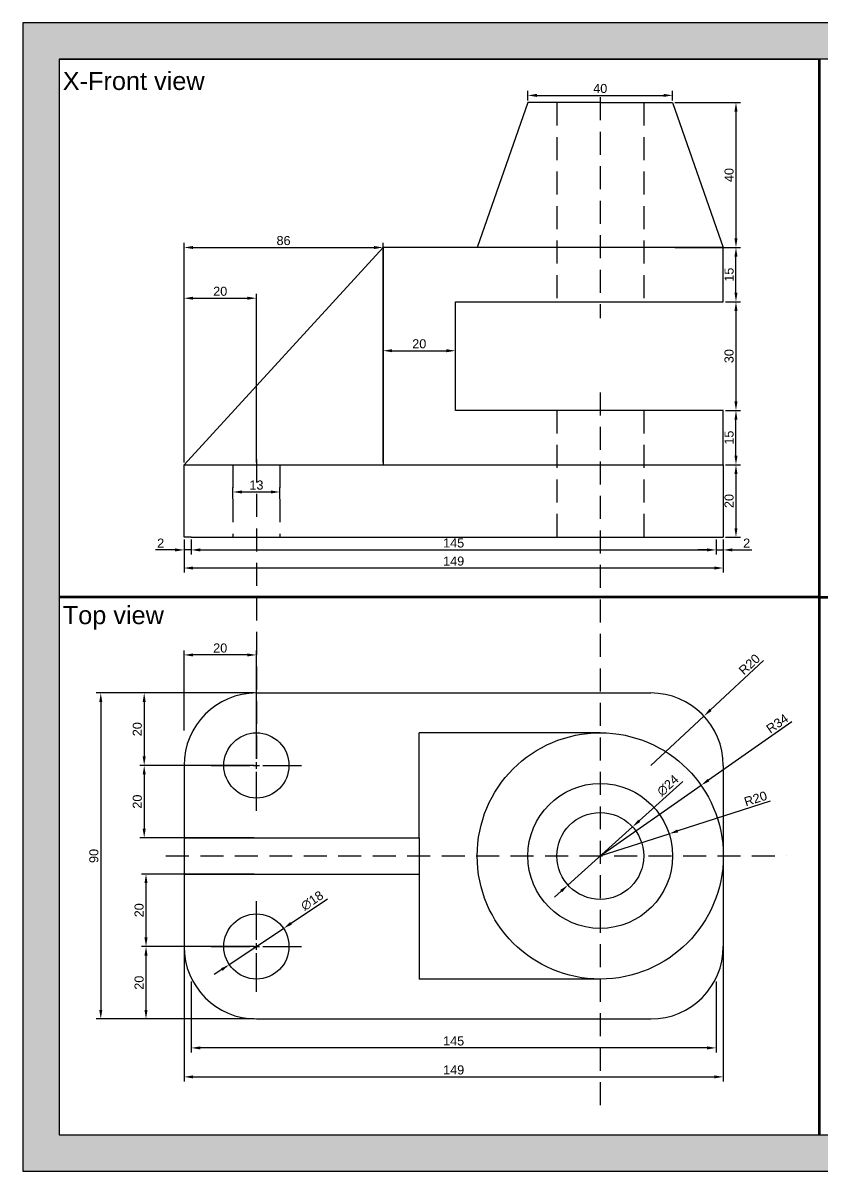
# Model space of a CAD drawing. Header units: millimetres. Extents: x -10 to 430, y -10 to 307.
# Drawn here: x -10 to 210.5, y -10 to 307 of the extents above; entities that cross this region are included whole.
import ezdxf

# ---------------------------------------------------------------- set-up
doc = ezdxf.new("R2010")
doc.units = ezdxf.units.MM
doc.linetypes.add('CENTER2', pattern=[28.575, 19.05, -3.175, 3.175, -3.175])
doc.linetypes.add('DASHED2', pattern=[9.525, 6.35, -3.175])
doc.styles.get("Standard").update_dxf_attribs({"font": 'arial.ttf'})
doc.dimstyles.new('ISO-25', dxfattribs={"dimtxt": 2.5, "dimasz": 2.5, "dimexe": 1.25, "dimexo": 0.625, "dimtad": 1, "dimtxsty": 'Standard', "dimcen": 2.5, "dimadec": 0, "dimazin": 0, "dimtfac": 1, "dimtmove": 0, "dimatfit": 3, "dimfxl": 1, "dimarcsym": 0})

# ---------------------------------------------------------------- blocks, each defined once
blk = doc.blocks.new('a3')
for points in [[(-10, -10), (430, -10), (430, 307), (-10, 307)], [(0, 0), (420, 0), (420, 297), (0, 297)]]:
    blk.add_lwpolyline(points, close=True)
blk = doc.blocks.new('*D26')
at = {"color": 0, "lineweight": -2, "transparency": 16777216}
for p, q in [((36.5, 164.38), (36.5, 160.25)), ((181.5, 164.38), (181.5, 160.25)), ((39, 161.5), (179, 161.5))]:
    blk.add_line(p, q, dxfattribs=at)
at = {"color": 0, "transparency": 16777216}
for points in [[(39, 161.92), (39, 161.08), (36.5, 161.5)], [(179, 161.92), (179, 161.08), (181.5, 161.5)]]:
    blk.add_solid(points, dxfattribs=at)
at = {"layer": 'Defpoints', "color": 0, "transparency": 16777216}
for p in [(36.5, 165), (181.5, 165), (181.5, 161.5)]:
    blk.add_point(p, dxfattribs=at)
at = {"color": 0, "transparency": 16777216, "insert": (109, 163.4), "char_height": 2.5, "attachment_point": 5}
blk.add_mtext('145', dxfattribs=at)
blk = doc.blocks.new('*D27')
at = {"color": 0, "lineweight": -2, "transparency": 16777216}
for p, q in [((34.5, 164.38), (34.5, 160.25)), ((36.5, 164.38), (36.5, 160.25)), ((32, 161.5), (26.59, 161.5)), ((36.5, 161.5), (34.5, 161.5)), ((39, 161.5), (41.5, 161.5))]:
    blk.add_line(p, q, dxfattribs=at)
at = {"color": 0, "transparency": 16777216}
for points in [[(32, 161.92), (32, 161.08), (34.5, 161.5)], [(39, 161.92), (39, 161.08), (36.5, 161.5)]]:
    blk.add_solid(points, dxfattribs=at)
at = {"layer": 'Defpoints', "color": 0, "transparency": 16777216}
for p in [(34.5, 165), (36.5, 165), (34.5, 161.5)]:
    blk.add_point(p, dxfattribs=at)
at = {"color": 0, "transparency": 16777216, "insert": (28.05, 163.38), "char_height": 2.5, "attachment_point": 5}
blk.add_mtext('2', dxfattribs=at)
blk = doc.blocks.new('*D28')
at = {"color": 0, "lineweight": -2, "transparency": 16777216}
for p, q in [((181.5, 164.38), (181.5, 160.25)), ((183.5, 164.38), (183.5, 160.25)), ((179, 161.5), (176.5, 161.5)), ((181.5, 161.5), (183.5, 161.5)), ((186, 161.5), (191.41, 161.5))]:
    blk.add_line(p, q, dxfattribs=at)
at = {"color": 0, "transparency": 16777216}
for points in [[(179, 161.92), (179, 161.08), (181.5, 161.5)], [(186, 161.92), (186, 161.08), (183.5, 161.5)]]:
    blk.add_solid(points, dxfattribs=at)
at = {"layer": 'Defpoints', "color": 0, "transparency": 16777216}
for p in [(181.5, 165), (183.5, 165), (183.5, 161.5)]:
    blk.add_point(p, dxfattribs=at)
at = {"color": 0, "transparency": 16777216, "insert": (189.95, 163.38), "char_height": 2.5, "attachment_point": 5}
blk.add_mtext('2', dxfattribs=at)
blk = doc.blocks.new('*D29')
at = {"color": 0, "lineweight": -2, "transparency": 16777216}
for p, q in [((34.5, 164.38), (34.5, 155.25)), ((183.5, 164.38), (183.5, 155.25)), ((181, 156.5), (37, 156.5))]:
    blk.add_line(p, q, dxfattribs=at)
at = {"color": 0, "transparency": 16777216}
for points in [[(37, 156.92), (37, 156.08), (34.5, 156.5)], [(181, 156.92), (181, 156.08), (183.5, 156.5)]]:
    blk.add_solid(points, dxfattribs=at)
at = {"layer": 'Defpoints', "color": 0, "transparency": 16777216}
for p in [(34.5, 165), (183.5, 165), (34.5, 156.5)]:
    blk.add_point(p, dxfattribs=at)
at = {"color": 0, "transparency": 16777216, "insert": (109, 158.4), "char_height": 2.5, "attachment_point": 5}
blk.add_mtext('149', dxfattribs=at)
blk = doc.blocks.new('*D30')
at = {"color": 0, "lineweight": -2, "transparency": 16777216}
for p, q in [((184.13, 185), (188.25, 185)), ((187, 182.5), (187, 167.5)), ((184.13, 165), (188.25, 165))]:
    blk.add_line(p, q, dxfattribs=at)
at = {"color": 0, "transparency": 16777216}
for points in [[(186.58, 182.5), (187.42, 182.5), (187, 185)], [(186.58, 167.5), (187.42, 167.5), (187, 165)]]:
    blk.add_solid(points, dxfattribs=at)
at = {"layer": 'Defpoints', "color": 0, "transparency": 16777216}
for p in [(183.5, 185), (183.5, 165), (187, 165)]:
    blk.add_point(p, dxfattribs=at)
at = {"color": 0, "transparency": 16777216, "insert": (185.1, 175), "char_height": 2.5, "attachment_point": 5, "rotation": 90}
blk.add_mtext('20', dxfattribs=at)
blk = doc.blocks.new('*D32')
at = {"color": 0, "lineweight": -2, "transparency": 16777216}
for p, q in [((89.5, 212.62), (89.5, 217.75)), ((92, 216.5), (107, 216.5)), ((109.5, 212.62), (109.5, 217.75))]:
    blk.add_line(p, q, dxfattribs=at)
at = {"color": 0, "transparency": 16777216}
for points in [[(92, 216.92), (92, 216.08), (89.5, 216.5)], [(107, 216.92), (107, 216.08), (109.5, 216.5)]]:
    blk.add_solid(points, dxfattribs=at)
at = {"layer": 'Defpoints', "color": 0, "transparency": 16777216}
for p in [(109.5, 216.5), (89.5, 212), (109.5, 212)]:
    blk.add_point(p, dxfattribs=at)
at = {"color": 0, "transparency": 16777216, "insert": (99.5, 218.4), "char_height": 2.5, "attachment_point": 5}
blk.add_mtext('20', dxfattribs=at)
blk = doc.blocks.new('*D33')
at = {"color": 0, "lineweight": -2, "transparency": 16777216}
for p, q in [((34.5, 185.62), (34.5, 246.25)), ((37, 245), (87, 245)), ((89.5, 185.62), (89.5, 246.25))]:
    blk.add_line(p, q, dxfattribs=at)
at = {"color": 0, "transparency": 16777216}
for points in [[(37, 245.42), (37, 244.58), (34.5, 245)], [(87, 245.42), (87, 244.58), (89.5, 245)]]:
    blk.add_solid(points, dxfattribs=at)
at = {"layer": 'Defpoints', "color": 0, "transparency": 16777216}
for p in [(89.5, 245), (34.5, 185), (89.5, 185)]:
    blk.add_point(p, dxfattribs=at)
at = {"color": 0, "transparency": 16777216, "insert": (62, 246.9), "char_height": 2.5, "attachment_point": 5}
blk.add_mtext('86', dxfattribs=at)
blk = doc.blocks.new('*D34')
at = {"color": 0, "lineweight": -2, "transparency": 16777216}
for p, q in [((129.5, 285.62), (129.5, 288.25)), ((132, 287), (167, 287)), ((169.5, 285.62), (169.5, 288.25))]:
    blk.add_line(p, q, dxfattribs=at)
at = {"color": 0, "transparency": 16777216}
for points in [[(132, 287.42), (132, 286.58), (129.5, 287)], [(167, 287.42), (167, 286.58), (169.5, 287)]]:
    blk.add_solid(points, dxfattribs=at)
at = {"layer": 'Defpoints', "color": 0, "transparency": 16777216}
for p in [(169.5, 287), (129.5, 285), (169.5, 285)]:
    blk.add_point(p, dxfattribs=at)
at = {"color": 0, "transparency": 16777216, "insert": (149.5, 288.9), "char_height": 2.5, "attachment_point": 5}
blk.add_mtext('40', dxfattribs=at)
blk = doc.blocks.new('*D35')
at = {"color": 0, "lineweight": -2, "transparency": 16777216}
for p, q in [((170.13, 285), (188.25, 285)), ((187, 282.5), (187, 247.5)), ((170.13, 245), (188.25, 245))]:
    blk.add_line(p, q, dxfattribs=at)
at = {"color": 0, "transparency": 16777216}
for points in [[(186.58, 282.5), (187.42, 282.5), (187, 285)], [(186.58, 247.5), (187.42, 247.5), (187, 245)]]:
    blk.add_solid(points, dxfattribs=at)
at = {"layer": 'Defpoints', "color": 0, "transparency": 16777216}
for p in [(169.5, 285), (169.5, 245), (187, 245)]:
    blk.add_point(p, dxfattribs=at)
at = {"color": 0, "transparency": 16777216, "insert": (185.1, 265), "char_height": 2.5, "attachment_point": 5, "rotation": 90}
blk.add_mtext('40', dxfattribs=at)
blk = doc.blocks.new('*D36')
at = {"color": 0, "lineweight": -2, "transparency": 16777216}
for p, q in [((184.13, 245), (188.25, 245)), ((187, 232.5), (187, 242.5)), ((184.13, 230), (188.25, 230))]:
    blk.add_line(p, q, dxfattribs=at)
at = {"color": 0, "transparency": 16777216}
for points in [[(186.58, 242.5), (187.42, 242.5), (187, 245)], [(186.58, 232.5), (187.42, 232.5), (187, 230)]]:
    blk.add_solid(points, dxfattribs=at)
at = {"layer": 'Defpoints', "color": 0, "transparency": 16777216}
for p in [(183.5, 245), (187, 245), (183.5, 230)]:
    blk.add_point(p, dxfattribs=at)
at = {"color": 0, "transparency": 16777216, "insert": (185.1, 237.5), "char_height": 2.5, "attachment_point": 5, "rotation": 90}
blk.add_mtext('15', dxfattribs=at)
blk = doc.blocks.new('*D37')
at = {"color": 0, "lineweight": -2, "transparency": 16777216}
for p, q in [((184.13, 230), (188.25, 230)), ((187, 227.5), (187, 202.5)), ((184.13, 200), (188.25, 200))]:
    blk.add_line(p, q, dxfattribs=at)
at = {"color": 0, "transparency": 16777216}
for points in [[(186.58, 227.5), (187.42, 227.5), (187, 230)], [(186.58, 202.5), (187.42, 202.5), (187, 200)]]:
    blk.add_solid(points, dxfattribs=at)
at = {"layer": 'Defpoints', "color": 0, "transparency": 16777216}
for p in [(183.5, 230), (183.5, 200), (187, 200)]:
    blk.add_point(p, dxfattribs=at)
at = {"color": 0, "transparency": 16777216, "insert": (185.1, 215), "char_height": 2.5, "attachment_point": 5, "rotation": 90}
blk.add_mtext('30', dxfattribs=at)
blk = doc.blocks.new('*D38')
at = {"color": 0, "lineweight": -2, "transparency": 16777216}
for p, q in [((184.13, 200), (188.25, 200)), ((187, 187.5), (187, 197.5)), ((184.13, 185), (188.25, 185))]:
    blk.add_line(p, q, dxfattribs=at)
at = {"color": 0, "transparency": 16777216}
for points in [[(186.58, 197.5), (187.42, 197.5), (187, 200)], [(186.58, 187.5), (187.42, 187.5), (187, 185)]]:
    blk.add_solid(points, dxfattribs=at)
at = {"layer": 'Defpoints', "color": 0, "transparency": 16777216}
for p in [(183.5, 200), (187, 200), (183.5, 185)]:
    blk.add_point(p, dxfattribs=at)
at = {"color": 0, "transparency": 16777216, "insert": (185.1, 192.5), "char_height": 2.5, "attachment_point": 5, "rotation": 90}
blk.add_mtext('15', dxfattribs=at)
blk = doc.blocks.new('*D39')
at = {"color": 0, "lineweight": -2, "transparency": 16777216}
for p, q in [((34.5, 185.62), (34.5, 232.25)), ((54.5, 185.62), (54.5, 232.25)), ((37, 231), (52, 231))]:
    blk.add_line(p, q, dxfattribs=at)
at = {"color": 0, "transparency": 16777216}
for points in [[(37, 231.42), (37, 230.58), (34.5, 231)], [(52, 231.42), (52, 230.58), (54.5, 231)]]:
    blk.add_solid(points, dxfattribs=at)
at = {"layer": 'Defpoints', "color": 0, "transparency": 16777216}
for p in [(54.5, 231), (34.5, 185), (54.5, 185)]:
    blk.add_point(p, dxfattribs=at)
at = {"color": 0, "transparency": 16777216, "insert": (44.5, 232.9), "char_height": 2.5, "attachment_point": 5}
blk.add_mtext('20', dxfattribs=at)
blk = doc.blocks.new('*D40')
at = {"color": 0, "lineweight": -2, "transparency": 16777216}
for p, q in [((48, 175.62), (48, 178.75)), ((61, 175.62), (61, 178.75)), ((50.5, 177.5), (58.5, 177.5))]:
    blk.add_line(p, q, dxfattribs=at)
at = {"color": 0, "transparency": 16777216}
for points in [[(50.5, 177.92), (50.5, 177.08), (48, 177.5)], [(58.5, 177.92), (58.5, 177.08), (61, 177.5)]]:
    blk.add_solid(points, dxfattribs=at)
at = {"layer": 'Defpoints', "color": 0, "transparency": 16777216}
for p in [(48, 175), (61, 177.5), (61, 175)]:
    blk.add_point(p, dxfattribs=at)
at = {"color": 0, "transparency": 16777216, "insert": (54.5, 179.4), "char_height": 2.5, "attachment_point": 5}
blk.add_mtext('13', dxfattribs=at)
blk = doc.blocks.new('*D58')
at = {"color": 0, "lineweight": -2, "transparency": 16777216}
for p, q in [((34.5, 53.38), (34.5, 14.75)), ((183.5, 53.38), (183.5, 14.75)), ((37, 16), (181, 16))]:
    blk.add_line(p, q, dxfattribs=at)
at = {"color": 0, "transparency": 16777216}
for points in [[(37, 16.42), (37, 15.58), (34.5, 16)], [(181, 16.42), (181, 15.58), (183.5, 16)]]:
    blk.add_solid(points, dxfattribs=at)
at = {"layer": 'Defpoints', "color": 0, "transparency": 16777216}
for p in [(34.5, 54), (183.5, 54), (183.5, 16)]:
    blk.add_point(p, dxfattribs=at)
at = {"color": 0, "transparency": 16777216, "insert": (109, 17.9), "char_height": 2.5, "attachment_point": 5}
blk.add_mtext('149', dxfattribs=at)
blk = doc.blocks.new('*D59')
at = {"color": 0, "lineweight": -2, "transparency": 16777216}
for p, q in [((36.5, 42.38), (36.5, 22.75)), ((181.5, 42.38), (181.5, 22.75)), ((179, 24), (39, 24))]:
    blk.add_line(p, q, dxfattribs=at)
at = {"color": 0, "transparency": 16777216}
for points in [[(39, 24.42), (39, 23.58), (36.5, 24)], [(179, 24.42), (179, 23.58), (181.5, 24)]]:
    blk.add_solid(points, dxfattribs=at)
at = {"layer": 'Defpoints', "color": 0, "transparency": 16777216}
for p in [(36.5, 43), (181.5, 43), (36.5, 24)]:
    blk.add_point(p, dxfattribs=at)
at = {"color": 0, "transparency": 16777216, "insert": (109, 25.9), "char_height": 2.5, "attachment_point": 5}
blk.add_mtext('145', dxfattribs=at)
blk = doc.blocks.new('*D60')
at = {"color": 0, "lineweight": -2, "transparency": 16777216}
for p, q in [((53.88, 122), (10.25, 122)), ((11.5, 119.5), (11.5, 34.5)), ((53.88, 32), (10.25, 32))]:
    blk.add_line(p, q, dxfattribs=at)
at = {"color": 0, "transparency": 16777216}
for points in [[(11.08, 119.5), (11.92, 119.5), (11.5, 122)], [(11.08, 34.5), (11.92, 34.5), (11.5, 32)]]:
    blk.add_solid(points, dxfattribs=at)
at = {"layer": 'Defpoints', "color": 0, "transparency": 16777216}
for p in [(54.5, 122), (11.5, 32), (54.5, 32)]:
    blk.add_point(p, dxfattribs=at)
at = {"color": 0, "transparency": 16777216, "insert": (9.6, 77), "char_height": 2.5, "attachment_point": 5, "rotation": 90}
blk.add_mtext('90', dxfattribs=at)
blk = doc.blocks.new('*U61')
at = {"color": 0, "linetype": 'CENTER2', "transparency": 16777216}
for p, q in [((0, 1.8), (0, 12.5)), ((-12.5, 0), (-1.8, 0)), ((1.8, 0), (12.5, 0)), ((0, -12.5), (0, -1.8))]:
    blk.add_line(p, q, dxfattribs=at)
at = {"color": 0, "linetype": 'Continuous', "transparency": 16777216}
for p, q in [((-0.9, 0), (0.9, 0)), ((0, -0.9), (0, 0.9))]:
    blk.add_line(p, q, dxfattribs=at)
blk = doc.blocks.new('*U62')
at = {"color": 0, "linetype": 'CENTER2', "transparency": 16777216}
for p, q in [((0, 1.8), (0, 12.5)), ((-12.5, 0), (-1.8, 0)), ((1.8, 0), (12.5, 0)), ((0, -12.5), (0, -1.8))]:
    blk.add_line(p, q, dxfattribs=at)
at = {"color": 0, "linetype": 'Continuous', "transparency": 16777216}
for p, q in [((-0.9, 0), (0.9, 0)), ((0, -0.9), (0, 0.9))]:
    blk.add_line(p, q, dxfattribs=at)
blk = doc.blocks.new('*D64')
at = {"color": 0, "lineweight": -2, "transparency": 16777216}
for p, q in [((74.14, 65.1), (64.07, 58.38)), ((47.01, 47.01), (61.99, 56.99)), ((44.93, 45.62), (42.85, 44.23))]:
    blk.add_line(p, q, dxfattribs=at)
at = {"color": 0, "transparency": 16777216}
for points in [[(63.84, 58.73), (64.3, 58.03), (61.99, 56.99)], [(44.7, 45.97), (45.16, 45.27), (47.01, 47.01)]]:
    blk.add_solid(points, dxfattribs=at)
at = {"layer": 'Defpoints', "color": 0, "transparency": 16777216}
for p in [(61.99, 56.99), (47.01, 47.01)]:
    blk.add_point(p, dxfattribs=at)
at = {"color": 0, "transparency": 16777216, "insert": (69.91, 64.64), "char_height": 2.5, "attachment_point": 5, "rotation": 33.6901}
blk.add_mtext('∅18', dxfattribs=at)
blk = doc.blocks.new('*D66')
at = {"color": 0, "lineweight": -2, "transparency": 16777216}
for p, q in [((53.88, 122), (22.25, 122)), ((23.5, 119.5), (23.5, 104.5)), ((53.88, 102), (22.25, 102))]:
    blk.add_line(p, q, dxfattribs=at)
at = {"color": 0, "transparency": 16777216}
for points in [[(23.08, 119.5), (23.92, 119.5), (23.5, 122)], [(23.08, 104.5), (23.92, 104.5), (23.5, 102)]]:
    blk.add_solid(points, dxfattribs=at)
at = {"layer": 'Defpoints', "color": 0, "transparency": 16777216}
for p in [(54.5, 122), (23.5, 102), (54.5, 102)]:
    blk.add_point(p, dxfattribs=at)
at = {"color": 0, "transparency": 16777216, "insert": (21.6, 112), "char_height": 2.5, "attachment_point": 5, "rotation": 90}
blk.add_mtext('20', dxfattribs=at)
blk = doc.blocks.new('*D67')
at = {"color": 0, "lineweight": -2, "transparency": 16777216}
for p, q in [((53.88, 102), (22.25, 102)), ((23.5, 99.5), (23.5, 84.5)), ((53.88, 82), (22.25, 82))]:
    blk.add_line(p, q, dxfattribs=at)
at = {"color": 0, "transparency": 16777216}
for points in [[(23.08, 99.5), (23.92, 99.5), (23.5, 102)], [(23.08, 84.5), (23.92, 84.5), (23.5, 82)]]:
    blk.add_solid(points, dxfattribs=at)
at = {"layer": 'Defpoints', "color": 0, "transparency": 16777216}
for p in [(54.5, 102), (23.5, 82), (54.5, 82)]:
    blk.add_point(p, dxfattribs=at)
at = {"color": 0, "transparency": 16777216, "insert": (21.6, 92), "char_height": 2.5, "attachment_point": 5, "rotation": 90}
blk.add_mtext('20', dxfattribs=at)
blk = doc.blocks.new('*D68')
at = {"color": 0, "lineweight": -2, "transparency": 16777216}
for p, q in [((194.64, 130.96), (179.98, 117.32)), ((163.5, 102), (178.15, 115.62))]:
    blk.add_line(p, q, dxfattribs=at)
at = {"color": 0, "transparency": 16777216}
blk.add_solid([(179.69, 117.63), (180.26, 117.02), (178.15, 115.62)], dxfattribs=at)
at = {"layer": 'Defpoints', "color": 0, "transparency": 16777216}
for p in [(178.15, 115.62), (163.5, 102)]:
    blk.add_point(p, dxfattribs=at)
at = {"color": 0, "transparency": 16777216, "insert": (190.71, 129.89), "char_height": 2.5, "attachment_point": 5, "rotation": 42.9174}
blk.add_mtext('R20', dxfattribs=at)
blk = doc.blocks.new('*D69')
at = {"color": 0, "lineweight": -2, "transparency": 16777216}
for p, q in [((53.88, 52), (22.75, 52)), ((24, 34.5), (24, 49.5)), ((53.88, 32), (22.75, 32))]:
    blk.add_line(p, q, dxfattribs=at)
at = {"color": 0, "transparency": 16777216}
for points in [[(23.58, 49.5), (24.42, 49.5), (24, 52)], [(23.58, 34.5), (24.42, 34.5), (24, 32)]]:
    blk.add_solid(points, dxfattribs=at)
at = {"layer": 'Defpoints', "color": 0, "transparency": 16777216}
for p in [(24, 52), (54.5, 52), (54.5, 32)]:
    blk.add_point(p, dxfattribs=at)
at = {"color": 0, "transparency": 16777216, "insert": (22.1, 42), "char_height": 2.5, "attachment_point": 5, "rotation": 90}
blk.add_mtext('20', dxfattribs=at)
blk = doc.blocks.new('*D70')
at = {"color": 0, "lineweight": -2, "transparency": 16777216}
for p, q in [((53.88, 72), (22.75, 72)), ((24, 54.5), (24, 69.5)), ((53.88, 52), (22.75, 52))]:
    blk.add_line(p, q, dxfattribs=at)
at = {"color": 0, "transparency": 16777216}
for points in [[(23.58, 69.5), (24.42, 69.5), (24, 72)], [(23.58, 54.5), (24.42, 54.5), (24, 52)]]:
    blk.add_solid(points, dxfattribs=at)
at = {"layer": 'Defpoints', "color": 0, "transparency": 16777216}
for p in [(24, 72), (54.5, 72), (54.5, 52)]:
    blk.add_point(p, dxfattribs=at)
at = {"color": 0, "transparency": 16777216, "insert": (22.1, 62), "char_height": 2.5, "attachment_point": 5, "rotation": 90}
blk.add_mtext('20', dxfattribs=at)
blk = doc.blocks.new('*D71')
at = {"color": 0, "lineweight": -2, "transparency": 16777216}
for p, q in [((34.5, 111.62), (34.5, 133.75)), ((54.5, 111.62), (54.5, 133.75)), ((52, 132.5), (37, 132.5))]:
    blk.add_line(p, q, dxfattribs=at)
at = {"color": 0, "transparency": 16777216}
for points in [[(37, 132.92), (37, 132.08), (34.5, 132.5)], [(52, 132.92), (52, 132.08), (54.5, 132.5)]]:
    blk.add_solid(points, dxfattribs=at)
at = {"layer": 'Defpoints', "color": 0, "transparency": 16777216}
for p in [(34.5, 132.5), (34.5, 111), (54.5, 111)]:
    blk.add_point(p, dxfattribs=at)
at = {"color": 0, "transparency": 16777216, "insert": (44.5, 134.4), "char_height": 2.5, "attachment_point": 5}
blk.add_mtext('20', dxfattribs=at)
blk = doc.blocks.new('*D72')
at = {"color": 0, "lineweight": -2, "transparency": 16777216}
for p, q in [((172.3, 97.52), (160.28, 86.7)), ((140.58, 68.97), (158.42, 85.03)), ((138.72, 67.3), (136.86, 65.63))]:
    blk.add_line(p, q, dxfattribs=at)
at = {"color": 0, "transparency": 16777216}
for points in [[(160, 87.01), (160.56, 86.39), (158.42, 85.03)], [(138.44, 67.61), (139, 66.99), (140.58, 68.97)]]:
    blk.add_solid(points, dxfattribs=at)
at = {"layer": 'Defpoints', "color": 0, "transparency": 16777216}
for p in [(158.42, 85.03), (140.58, 68.97)]:
    blk.add_point(p, dxfattribs=at)
at = {"color": 0, "transparency": 16777216, "insert": (168.18, 96.47), "char_height": 2.5, "attachment_point": 5, "rotation": 41.9872}
blk.add_mtext('∅24', dxfattribs=at)
blk = doc.blocks.new('*D73')
at = {"color": 0, "lineweight": -2, "transparency": 16777216}
for p, q in [((196.43, 92.11), (170.92, 83.89)), ((149.5, 77), (168.54, 83.13))]:
    blk.add_line(p, q, dxfattribs=at)
at = {"color": 0, "transparency": 16777216}
blk.add_solid([(170.79, 84.29), (171.05, 83.5), (168.54, 83.13)], dxfattribs=at)
at = {"layer": 'Defpoints', "color": 0, "transparency": 16777216}
for p in [(168.54, 83.13), (149.5, 77)]:
    blk.add_point(p, dxfattribs=at)
at = {"color": 0, "transparency": 16777216, "insert": (192.42, 92.81), "char_height": 2.5, "attachment_point": 5, "rotation": 17.8402}
blk.add_mtext('R20', dxfattribs=at)
blk = doc.blocks.new('*D74')
at = {"color": 0, "lineweight": -2, "transparency": 16777216}
for p, q in [((202.45, 114.07), (179.4, 97.93)), ((149.5, 77), (177.35, 96.5))]:
    blk.add_line(p, q, dxfattribs=at)
at = {"color": 0, "transparency": 16777216}
blk.add_solid([(179.16, 98.27), (179.64, 97.59), (177.35, 96.5)], dxfattribs=at)
at = {"layer": 'Defpoints', "color": 0, "transparency": 16777216}
for p in [(177.35, 96.5), (149.5, 77)]:
    blk.add_point(p, dxfattribs=at)
at = {"color": 0, "transparency": 16777216, "insert": (198.41, 113.56), "char_height": 2.5, "attachment_point": 5, "rotation": 34.992}
blk.add_mtext('R34', dxfattribs=at)

msp = doc.modelspace()

# ---------------------------------------------------------------- hatches: boundary and pattern name
at = {"true_color": 0x636466}
h = msp.add_hatch(color=251, dxfattribs=at)
h.dxf.hatch_style = 1
h.paths.add_polyline_path([(430, 307), (-10, 307), (-10, -10), (430, -10)])
h.paths.add_polyline_path([(420, 297), (420, 0), (0, 0), (0, 297)], flags=16)

# ---------------------------------------------------------------- linework, layer by layer
for p, q in [((0, 297), (210, 297)), ((129.5, 285), (115.5, 245)), ((149.5, 285), (129.5, 285)), ((149.5, 285), (169.5, 285)), ((169.5, 285), (183.5, 245)), ((34.5, 185), (89.5, 245)), ((183.5, 245), (89.5, 245)), ((89.5, 245), (89.5, 185)), ((183.5, 230), (183.5, 245)), ((109.5, 200), (109.5, 230)), ((109.5, 230), (183.5, 230)), ((183.5, 200), (109.5, 200)), ((183.5, 185), (183.5, 200)), ((34.5, 165), (34.5, 185)), ((34.5, 185), (183.5, 185)), ((34.5, 185), (102.5, 185)), ((183.5, 185), (183.5, 165)), ((36.5, 165), (34.5, 165)), ((36.5, 165), (181.5, 165)), ((181.5, 165), (183.5, 165)), ((54.5, 122), (163.5, 122)), ((34.5, 102), (34.5, 52)), ((183.5, 102), (183.5, 52)), ((54.5, 32), (163.5, 32))]:
    msp.add_line(p, q)
at = {"color": 251, "lineweight": 211}
for p, q in [((210, 297), (210, 0)), ((210, 148.5), (0, 148.5)), ((210, 148.5), (420, 148.5))]:
    msp.add_line(p, q, dxfattribs=at)
at = {"color": 2, "linetype": 'DASHED2'}
for p, q in [((149.5, 286.5), (149.5, 225.5)), ((149.5, 205), (149.5, 7.5)), ((54.5, 186.5), (54.5, 102)), ((29.5, 77), (201, 77))]:
    msp.add_line(p, q, dxfattribs=at)
at = {"color": 1, "linetype": 'DASHED2'}
for p, q in [((137.5, 285), (137.5, 230)), ((161.5, 285), (161.5, 230)), ((137.5, 200), (137.5, 165)), ((161.5, 200), (161.5, 165)), ((48, 185), (48, 165)), ((61, 185), (61, 165))]:
    msp.add_line(p, q, dxfattribs=at)
at = {"color": 7, "true_color": 0xffffff}
for p, q in [((99.5, 82), (99.5, 111)), ((149.5, 111), (99.5, 111)), ((34.5, 82), (89.5, 82)), ((89.5, 82), (99.5, 82)), ((99.5, 82), (99.5, 71.5)), ((34.5, 72), (89.5, 72)), ((89.5, 72), (99.5, 72)), ((99.5, 72), (99.5, 43)), ((149.5, 43), (99.5, 43))]:
    msp.add_line(p, q, dxfattribs=at)
for centre in [(54.5, 102), (54.5, 52)]:
    msp.add_circle(centre, 9)
for radius in [34, 20, 12]:
    msp.add_circle((149.5, 77), radius, dxfattribs=at)
for centre, start, end in [((54.5, 102), 90, 180), ((163.5, 102), 0, 90), ((54.5, 52), 180, 270), ((163.5, 52), 270, 0)]:
    msp.add_arc(centre, 20, start, end)

# ---------------------------------------------------------------- block references
at = {"color": 2}
msp.add_blockref('a3', (0, 0), dxfattribs=at)
at = {"color": 2, "linetype": 'CENTER2'}
for name, p in [('*U61', (54.5, 102)), ('*U62', (54.5, 52))]:
    msp.add_blockref(name, p, dxfattribs=at)

# ---------------------------------------------------------------- texts
at = {"color": 1}
for s, p in [('X-Front view', (1, 288.5)), ('Top view', (1, 141))]:
    msp.add_text(s, height=5, dxfattribs=at).set_placement(p)

# ---------------------------------------------------------------- dimensions: what is measured, and where the dimension line sits
at = {"color": 172, "true_color": 0x0303b5}
for base, p1, p2, picture, middle in [((169.5, 287), (129.5, 285), (169.5, 285), '*D34', (149.5, 288.901)), ((54.5, 231), (34.5, 185), (54.5, 185), '*D39', (44.5, 232.901)), ((109.5, 216.5), (89.5, 212), (109.5, 212), '*D32', (99.5, 218.401)), ((61, 177.5), (48, 175), (61, 175), '*D40', (54.5, 179.402)), ((34.5, 161.5), (36.5, 165), (34.5, 165), '*D27', (28.047, 163.38)), ((34.5, 156.5), (183.5, 165), (34.5, 165), '*D29', (109, 158.401)), ((181.5, 161.5), (36.5, 165), (181.5, 165), '*D26', (109, 163.401)), ((183.5, 161.5), (181.5, 165), (183.5, 165), '*D28', (189.953, 163.38))]:
    dim = msp.add_linear_dim(base=base, p1=p1, p2=p2, dimstyle='ISO-25', dxfattribs=at)
    dim.commit()
    dim.dimension.update_dxf_attribs({"geometry": picture, "text_midpoint": middle})
for base, p1, p2, picture, middle in [((187, 245), (169.5, 285), (169.5, 245), '*D35', (185.099, 265)), ((187, 245), (183.5, 230), (183.5, 245), '*D36', (185.099, 237.5)), ((187, 200), (183.5, 230), (183.5, 200), '*D37', (185.098, 215)), ((187, 200), (183.5, 185), (183.5, 200), '*D38', (185.099, 192.5))]:
    dim = msp.add_linear_dim(base=base, p1=p1, p2=p2, angle=90, dimstyle='ISO-25', dxfattribs=at)
    dim.commit()
    dim.dimension.update_dxf_attribs({"geometry": picture, "text_midpoint": middle})
dim = msp.add_linear_dim(base=(89.5, 245), p1=(34.5, 185), p2=(89.5, 185), text='86', dimstyle='ISO-25', dxfattribs=at)
dim.commit()
dim.dimension.update_dxf_attribs({"geometry": '*D33', "text_midpoint": (62, 246.901)})
dim = msp.add_linear_dim(base=(187, 165), p1=(183.5, 185), p2=(183.5, 165), angle=90, dimstyle='ISO-25', dxfattribs=at)
dim.commit()
dim.dimension.update_dxf_attribs({"geometry": '*D30', "text_midpoint": (187, 175), "dimtype": 160})
at = {"color": 5}
for base, p1, p2, picture, middle in [((34.5, 132.5), (54.5, 111), (34.5, 111), '*D71', (44.5, 134.401)), ((183.5, 16), (34.5, 54), (183.5, 54), '*D58', (109, 17.901)), ((36.5, 24), (181.5, 43), (36.5, 43), '*D59', (109, 25.901))]:
    dim = msp.add_linear_dim(base=base, p1=p1, p2=p2, dimstyle='ISO-25', dxfattribs=at)
    dim.commit()
    dim.dimension.update_dxf_attribs({"geometry": picture, "text_midpoint": middle})
for center, mpoint, picture, middle in [((163.5, 102), (178.147, 115.619), '*D68', (192, 128.5)), ((149.5, 77), (177.354, 96.498), '*D74', (199.5, 112)), ((149.5, 77), (168.538, 83.127), '*D73', (193, 91))]:
    dim = msp.add_radius_dim(center=center, mpoint=mpoint, dimstyle='ISO-25', dxfattribs=at)
    dim.commit()
    dim.dimension.update_dxf_attribs({"geometry": picture, "text_midpoint": middle, "dimtype": 164})
for base, p1, p2, picture, middle in [((11.5, 32), (54.5, 122), (54.5, 32), '*D60', (9.599, 77)), ((23.5, 102), (54.5, 122), (54.5, 102), '*D66', (21.599, 112)), ((23.5, 82), (54.5, 102), (54.5, 82), '*D67', (21.599, 92)), ((24, 72), (54.5, 52), (54.5, 72), '*D70', (22.099, 62)), ((24, 52), (54.5, 32), (54.5, 52), '*D69', (22.099, 42))]:
    dim = msp.add_linear_dim(base=base, p1=p1, p2=p2, angle=90, dimstyle='ISO-25', dxfattribs=at)
    dim.commit()
    dim.dimension.update_dxf_attribs({"geometry": picture, "text_midpoint": middle})
for p1, p2, picture, middle in [((140.58, 68.972), (158.42, 85.028), '*D72', (169.5, 95)), ((47.012, 47.008), (61.988, 56.992), '*D64', (71, 63))]:
    dim = msp.add_diameter_dim_2p(p1=p1, p2=p2, dimstyle='ISO-25', dxfattribs=at)
    dim.commit()
    dim.dimension.update_dxf_attribs({"geometry": picture, "text_midpoint": middle, "dimtype": 163})

doc.saveas('drawing.dxf')
